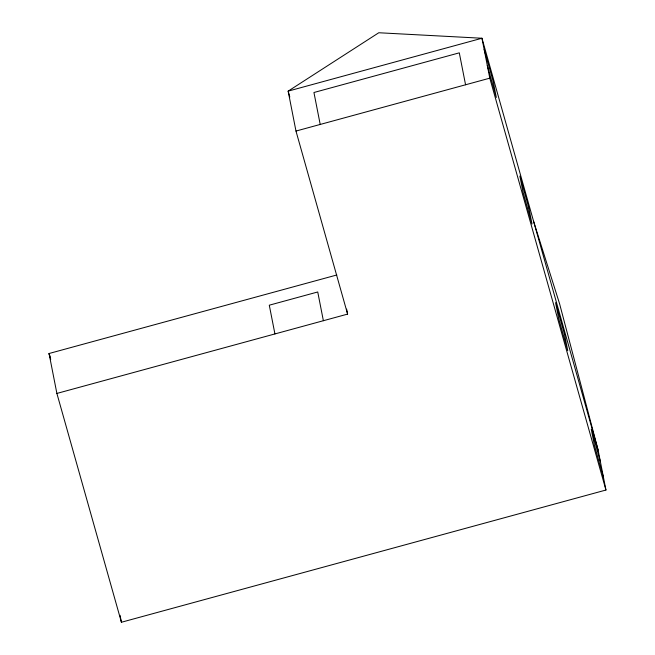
<?xml version="1.0" encoding="UTF-8"?>
<svg xmlns="http://www.w3.org/2000/svg" width="655" height="655" viewBox="0 0 655 655"><rect width="100%" height="100%" fill="white"/><g stroke="black" fill="none" stroke-linecap="round" stroke-linejoin="round"><path stroke-width="0.98" d="M295.978 131.057L489.793 78.166L481.957 38.244L378.786 32.75L288.151 91.135L295.978 131.057L347.6 314.105L56.887 393.434L121.421 622.25L605.949 490.03L598.113 450.108L559.583 303.764L533.579 221.292M336.817 274.985L49.051 353.512L56.887 393.434M49.977 356.426L49.051 353.512L50.713 359.407M598.113 450.108L481.957 38.244L288.151 91.135L289.813 97.038M484.151 49.42L493.182 81.457L496.318 97.423L487.287 65.394M600.308 461.284L591.268 429.254L594.404 445.22L603.435 477.258M489.793 78.166L605.949 490.03M465.566 84.782L459.294 52.842L313.941 92.502L320.205 124.442M346.626 309.111L347.6 314.105M323.373 320.713L317.74 291.974L269.287 305.197L274.928 333.935M120.045 615.266L121.421 622.25M528.888 208.069L519.857 176.031L522.993 192.005L532.024 224.035L528.888 208.069M564.602 334.672L555.563 302.643L558.699 318.608L567.729 350.646L564.602 334.672"/></g></svg>
